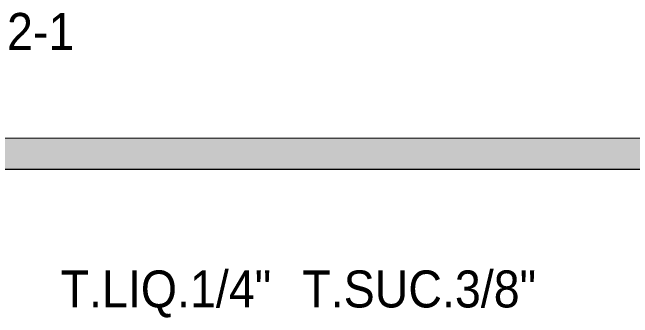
# Model space of a CAD drawing. Header units: metres. Extents: x 29 to 86.9, y -23.2 to 39.7.
# Drawn here: x 78.084 to 81.098, y -14.347 to -12.862 of the extents above; entities that cross this region are included whole.
import ezdxf

# ---------------------------------------------------------------- set-up
doc = ezdxf.new("R2010")
doc.units = ezdxf.units.M
doc.header["$LTSCALE"] = 100
doc.layers.get('0').update_dxf_attribs({"color": 254})
for name, color, linetype, lineweight in [('Arqui', 8, 'Continuous', 0), ('M-EQPM-IDEN', 7, 'Continuous', 9), ('P-PIPE-IDEN', 7, 'Continuous', 9)]:
    doc.layers.add(name, color=color, linetype=linetype, lineweight=lineweight)
doc.styles.add('SansSerif', font='SANSS__.TTF', dxfattribs={"width": 0.9, "height": 0.18})

# ---------------------------------------------------------------- blocks, each defined once
blk = doc.blocks.new('A$C9582355f')
at = {"layer": 'Arqui', "ltscale": 0.03}
h = blk.add_hatch(color=256, dxfattribs=at)
h.dxf.hatch_style = 1
h.paths.add_polyline_path([(53.7142, 9.5392), (53.7142, 9.6892), (45.0166, 9.6891), (45.0165, 9.752), (44.8665, 9.752), (44.8666, 9.6892), (42.2667, 9.6898), (42.2668, 8.8269), (42.7667, 8.8263), (42.7667, 9.5396), (42.6167, 9.5396), (42.6166, 8.9764), (42.4168, 8.9769), (42.4167, 9.5398)])
at = {"layer": 'Arqui'}
blk.add_lwpolyline([(53.7142, 9.5392), (53.7142, 9.6892), (42.4167, 9.6898), (42.4167, 9.5397)], close=True, dxfattribs=at)

msp = doc.modelspace()

# ---------------------------------------------------------------- block references
msp.add_blockref('A$C9582355f', (28.9827, -23.164))

# ---------------------------------------------------------------- texts
at = {"layer": 'M-EQPM-IDEN', "insert": (76.1213, -12.8643), "char_height": 0.18, "width": 2.69848, "attachment_point": 1, "style": 'SansSerif'}
msp.add_mtext('EVAPORADOR #P2-1', dxfattribs=at)
at = {"layer": 'P-PIPE-IDEN', "char_height": 0.18, "attachment_point": 1, "style": 'SansSerif'}
for s, insert, width in [('T.LIQ.1/4"', (78.3183, -14.1177), 1.212151), ('T.SUC.3/8"', (79.4928, -14.1177), 1.34924)]:
    msp.add_mtext(s, dxfattribs=dict(at, insert=insert, width=width))

doc.saveas('drawing.dxf')
